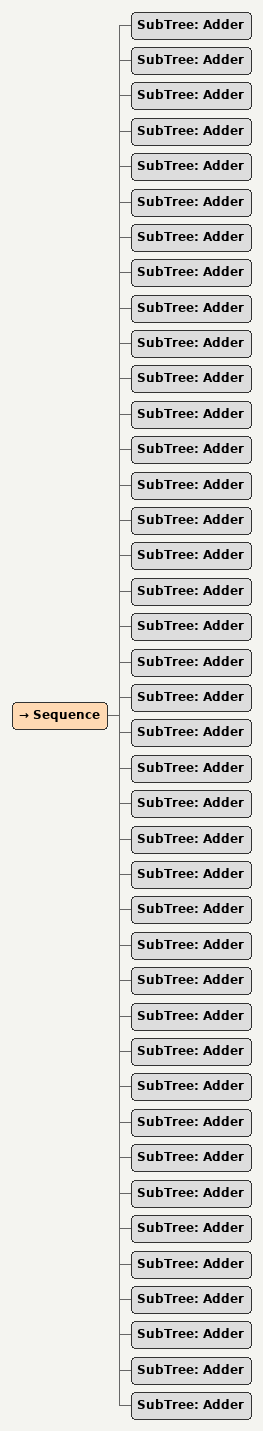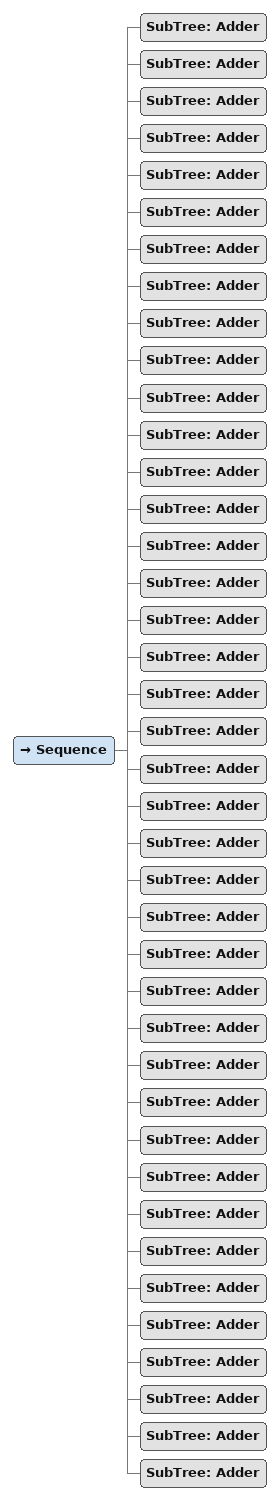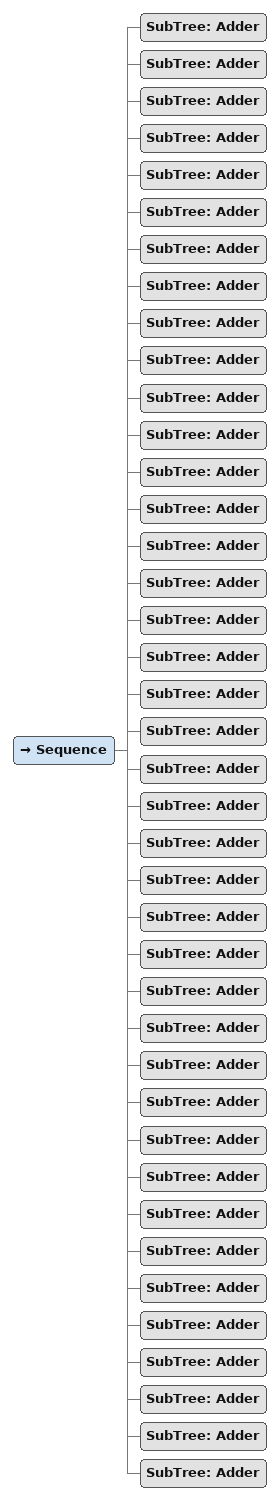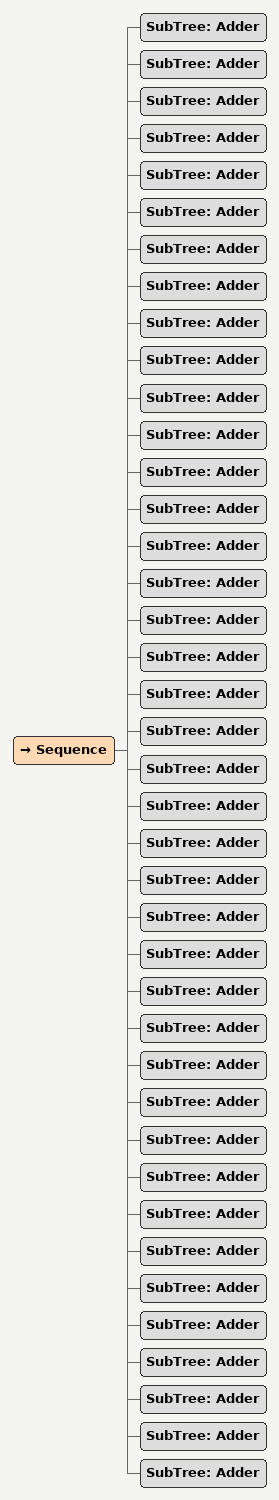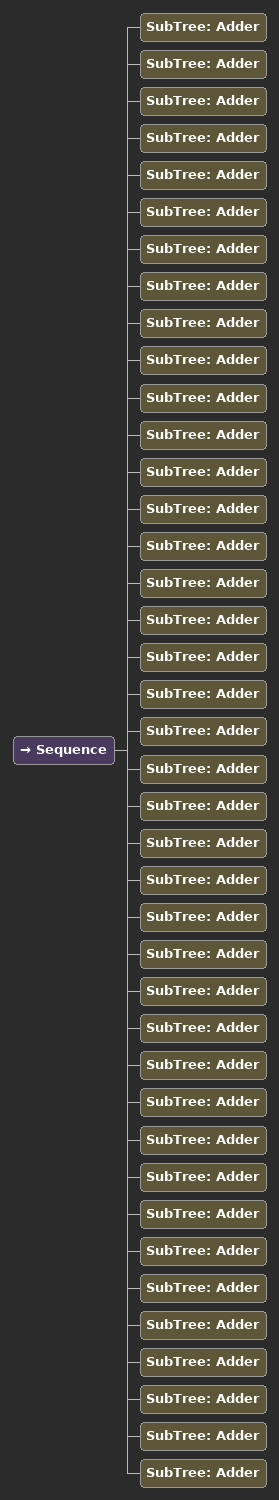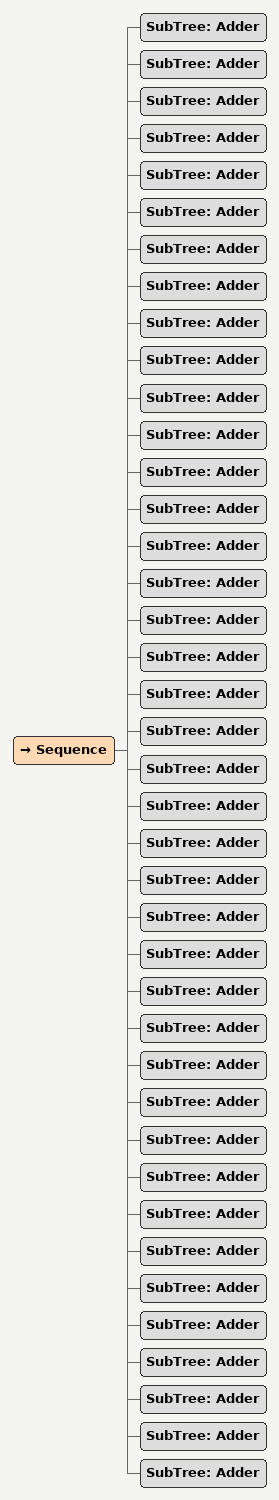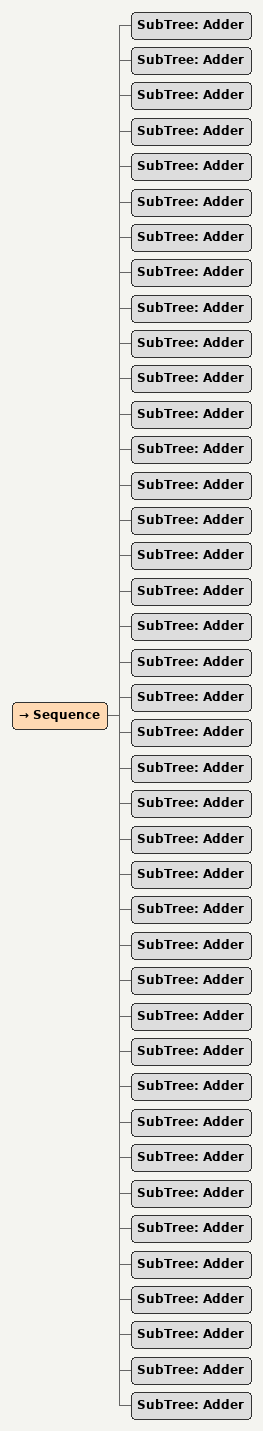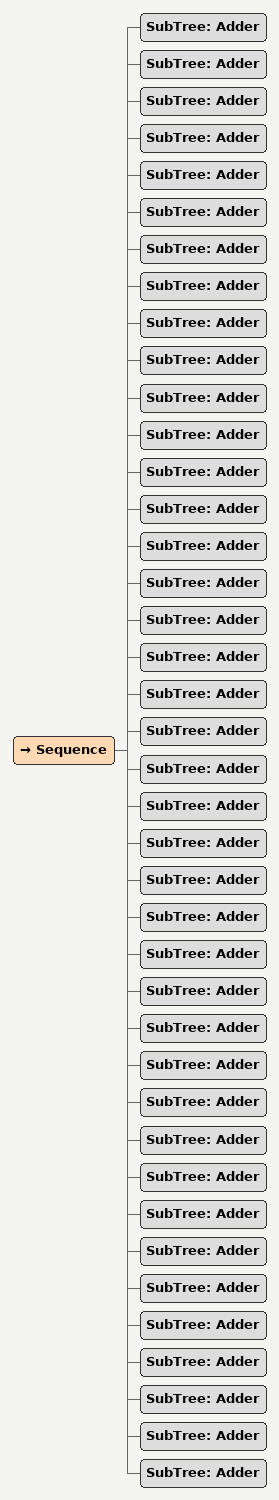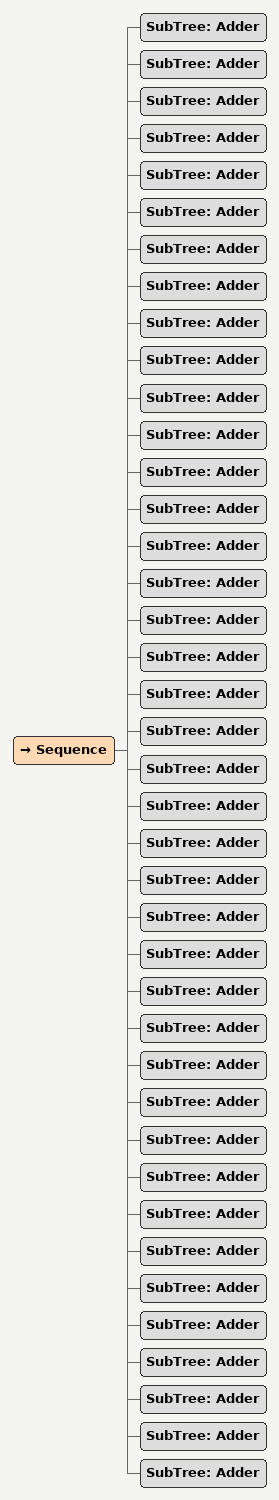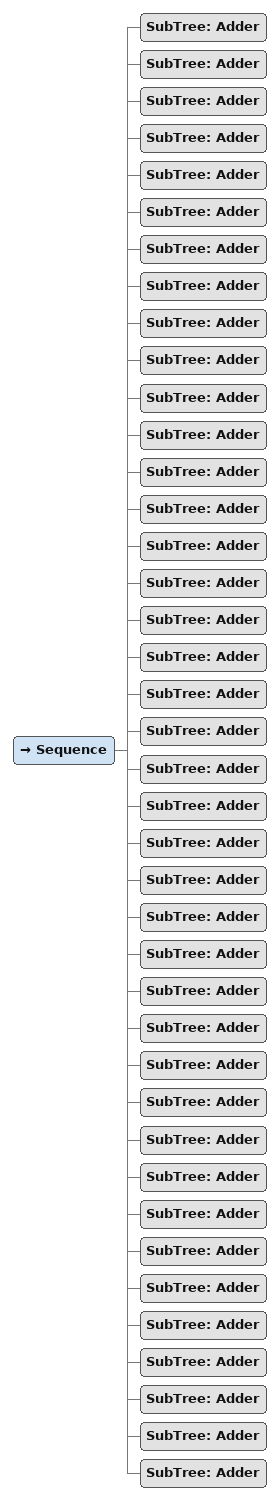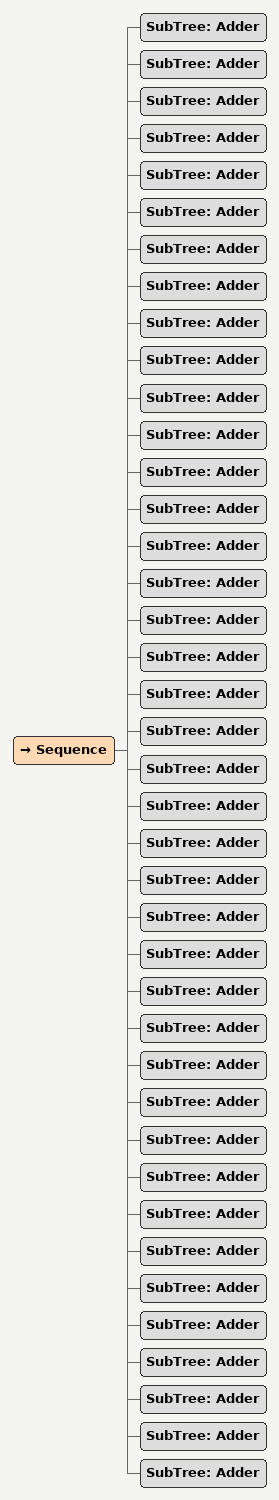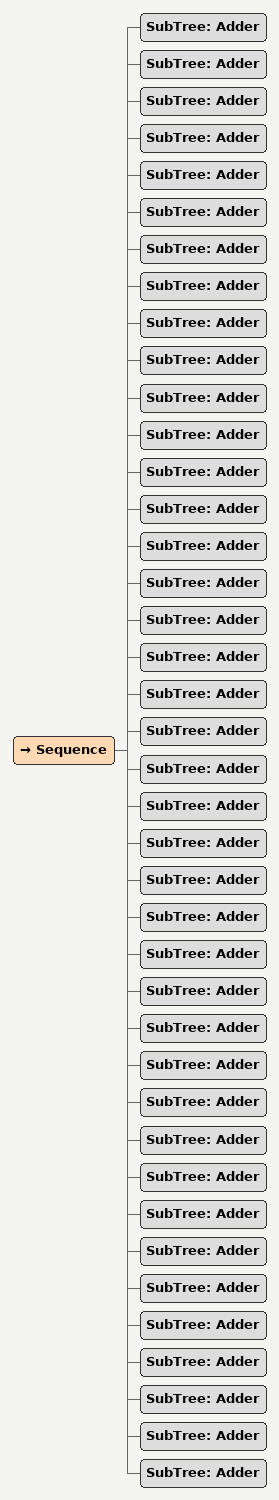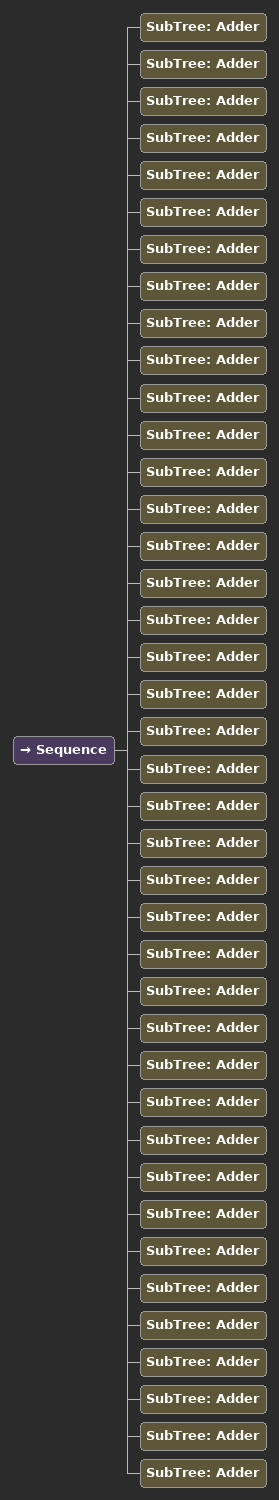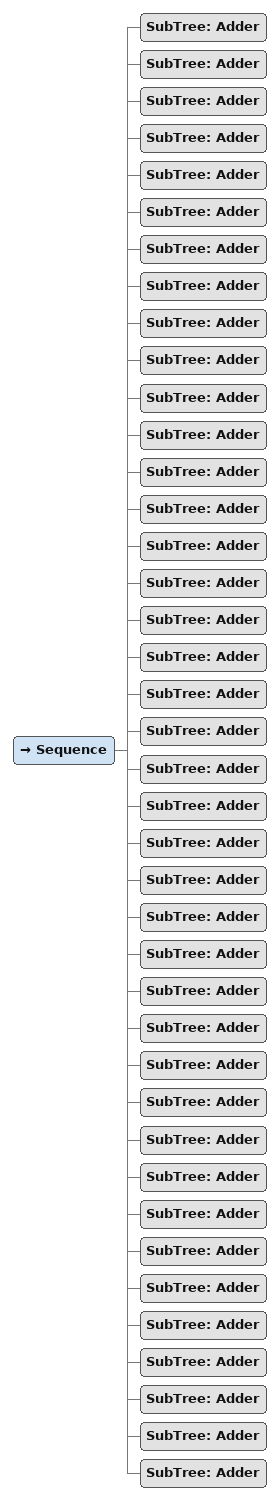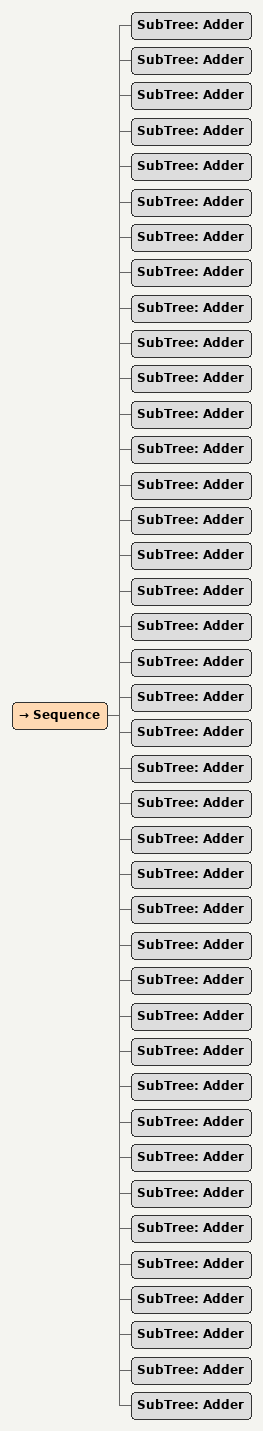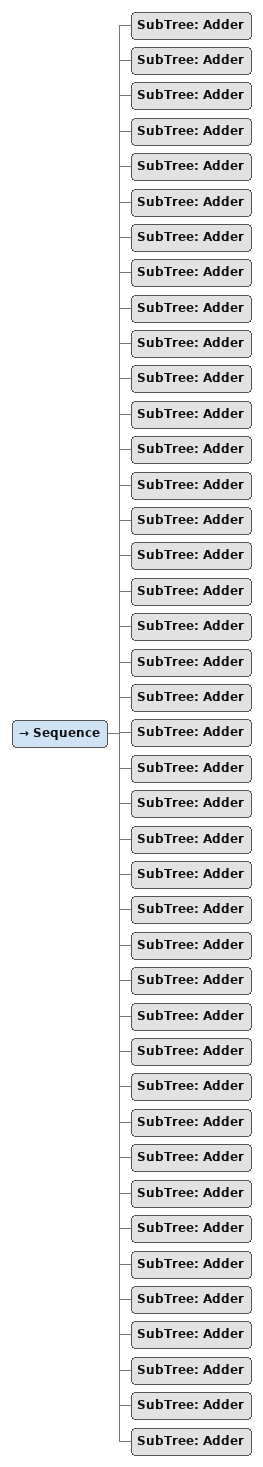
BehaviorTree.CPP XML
<Sequence>
  <SubTree ID="Adder"/>
  <SubTree ID="Adder"/>
  <SubTree ID="Adder"/>
  <SubTree ID="Adder"/>
  <SubTree ID="Adder"/>
  <SubTree ID="Adder"/>
  <SubTree ID="Adder"/>
  <SubTree ID="Adder"/>
  <SubTree ID="Adder"/>
  <SubTree ID="Adder"/>
  <SubTree ID="Adder"/>
  <SubTree ID="Adder"/>
  <SubTree ID="Adder"/>
  <SubTree ID="Adder"/>
  <SubTree ID="Adder"/>
  <SubTree ID="Adder"/>
  <SubTree ID="Adder"/>
  <SubTree ID="Adder"/>
  <SubTree ID="Adder"/>
  <SubTree ID="Adder"/>
  <SubTree ID="Adder"/>
  <SubTree ID="Adder"/>
  <SubTree ID="Adder"/>
  <SubTree ID="Adder"/>
  <SubTree ID="Adder"/>
  <SubTree ID="Adder"/>
  <SubTree ID="Adder"/>
  <SubTree ID="Adder"/>
  <SubTree ID="Adder"/>
  <SubTree ID="Adder"/>
  <SubTree ID="Adder"/>
  <SubTree ID="Adder"/>
  <SubTree ID="Adder"/>
  <SubTree ID="Adder"/>
  <SubTree ID="Adder"/>
  <SubTree ID="Adder"/>
  <SubTree ID="Adder"/>
  <SubTree ID="Adder"/>
  <SubTree ID="Adder"/>
  <SubTree ID="Adder"/>
</Sequence>

<Sequence>
  <SubTree ID="Adder"/>
  <SubTree ID="Adder"/>
  <SubTree ID="Adder"/>
  <SubTree ID="Adder"/>
  <SubTree ID="Adder"/>
  <SubTree ID="Adder"/>
  <SubTree ID="Adder"/>
  <SubTree ID="Adder"/>
  <SubTree ID="Adder"/>
  <SubTree ID="Adder"/>
  <SubTree ID="Adder"/>
  <SubTree ID="Adder"/>
  <SubTree ID="Adder"/>
  <SubTree ID="Adder"/>
  <SubTree ID="Adder"/>
  <SubTree ID="Adder"/>
  <SubTree ID="Adder"/>
  <SubTree ID="Adder"/>
  <SubTree ID="Adder"/>
  <SubTree ID="Adder"/>
  <SubTree ID="Adder"/>
  <SubTree ID="Adder"/>
  <SubTree ID="Adder"/>
  <SubTree ID="Adder"/>
  <SubTree ID="Adder"/>
  <SubTree ID="Adder"/>
  <SubTree ID="Adder"/>
  <SubTree ID="Adder"/>
  <SubTree ID="Adder"/>
  <SubTree ID="Adder"/>
  <SubTree ID="Adder"/>
  <SubTree ID="Adder"/>
  <SubTree ID="Adder"/>
  <SubTree ID="Adder"/>
  <SubTree ID="Adder"/>
  <SubTree ID="Adder"/>
  <SubTree ID="Adder"/>
  <SubTree ID="Adder"/>
  <SubTree ID="Adder"/>
  <SubTree ID="Adder"/>
</Sequence>

<Sequence>
  <SubTree ID="Adder"/>
  <SubTree ID="Adder"/>
  <SubTree ID="Adder"/>
  <SubTree ID="Adder"/>
  <SubTree ID="Adder"/>
  <SubTree ID="Adder"/>
  <SubTree ID="Adder"/>
  <SubTree ID="Adder"/>
  <SubTree ID="Adder"/>
  <SubTree ID="Adder"/>
  <SubTree ID="Adder"/>
  <SubTree ID="Adder"/>
  <SubTree ID="Adder"/>
  <SubTree ID="Adder"/>
  <SubTree ID="Adder"/>
  <SubTree ID="Adder"/>
  <SubTree ID="Adder"/>
  <SubTree ID="Adder"/>
  <SubTree ID="Adder"/>
  <SubTree ID="Adder"/>
  <SubTree ID="Adder"/>
  <SubTree ID="Adder"/>
  <SubTree ID="Adder"/>
  <SubTree ID="Adder"/>
  <SubTree ID="Adder"/>
  <SubTree ID="Adder"/>
  <SubTree ID="Adder"/>
  <SubTree ID="Adder"/>
  <SubTree ID="Adder"/>
  <SubTree ID="Adder"/>
  <SubTree ID="Adder"/>
  <SubTree ID="Adder"/>
  <SubTree ID="Adder"/>
  <SubTree ID="Adder"/>
  <SubTree ID="Adder"/>
  <SubTree ID="Adder"/>
  <SubTree ID="Adder"/>
  <SubTree ID="Adder"/>
  <SubTree ID="Adder"/>
  <SubTree ID="Adder"/>
</Sequence>

<Sequence>
  <SubTree ID="Adder"/>
  <SubTree ID="Adder"/>
  <SubTree ID="Adder"/>
  <SubTree ID="Adder"/>
  <SubTree ID="Adder"/>
  <SubTree ID="Adder"/>
  <SubTree ID="Adder"/>
  <SubTree ID="Adder"/>
  <SubTree ID="Adder"/>
  <SubTree ID="Adder"/>
  <SubTree ID="Adder"/>
  <SubTree ID="Adder"/>
  <SubTree ID="Adder"/>
  <SubTree ID="Adder"/>
  <SubTree ID="Adder"/>
  <SubTree ID="Adder"/>
  <SubTree ID="Adder"/>
  <SubTree ID="Adder"/>
  <SubTree ID="Adder"/>
  <SubTree ID="Adder"/>
  <SubTree ID="Adder"/>
  <SubTree ID="Adder"/>
  <SubTree ID="Adder"/>
  <SubTree ID="Adder"/>
  <SubTree ID="Adder"/>
  <SubTree ID="Adder"/>
  <SubTree ID="Adder"/>
  <SubTree ID="Adder"/>
  <SubTree ID="Adder"/>
  <SubTree ID="Adder"/>
  <SubTree ID="Adder"/>
  <SubTree ID="Adder"/>
  <SubTree ID="Adder"/>
  <SubTree ID="Adder"/>
  <SubTree ID="Adder"/>
  <SubTree ID="Adder"/>
  <SubTree ID="Adder"/>
  <SubTree ID="Adder"/>
  <SubTree ID="Adder"/>
  <SubTree ID="Adder"/>
</Sequence>

<Sequence>
  <SubTree ID="Adder"/>
  <SubTree ID="Adder"/>
  <SubTree ID="Adder"/>
  <SubTree ID="Adder"/>
  <SubTree ID="Adder"/>
  <SubTree ID="Adder"/>
  <SubTree ID="Adder"/>
  <SubTree ID="Adder"/>
  <SubTree ID="Adder"/>
  <SubTree ID="Adder"/>
  <SubTree ID="Adder"/>
  <SubTree ID="Adder"/>
  <SubTree ID="Adder"/>
  <SubTree ID="Adder"/>
  <SubTree ID="Adder"/>
  <SubTree ID="Adder"/>
  <SubTree ID="Adder"/>
  <SubTree ID="Adder"/>
  <SubTree ID="Adder"/>
  <SubTree ID="Adder"/>
  <SubTree ID="Adder"/>
  <SubTree ID="Adder"/>
  <SubTree ID="Adder"/>
  <SubTree ID="Adder"/>
  <SubTree ID="Adder"/>
  <SubTree ID="Adder"/>
  <SubTree ID="Adder"/>
  <SubTree ID="Adder"/>
  <SubTree ID="Adder"/>
  <SubTree ID="Adder"/>
  <SubTree ID="Adder"/>
  <SubTree ID="Adder"/>
  <SubTree ID="Adder"/>
  <SubTree ID="Adder"/>
  <SubTree ID="Adder"/>
  <SubTree ID="Adder"/>
  <SubTree ID="Adder"/>
  <SubTree ID="Adder"/>
  <SubTree ID="Adder"/>
  <SubTree ID="Adder"/>
</Sequence>

<Sequence>
  <SubTree ID="Adder"/>
  <SubTree ID="Adder"/>
  <SubTree ID="Adder"/>
  <SubTree ID="Adder"/>
  <SubTree ID="Adder"/>
  <SubTree ID="Adder"/>
  <SubTree ID="Adder"/>
  <SubTree ID="Adder"/>
  <SubTree ID="Adder"/>
  <SubTree ID="Adder"/>
  <SubTree ID="Adder"/>
  <SubTree ID="Adder"/>
  <SubTree ID="Adder"/>
  <SubTree ID="Adder"/>
  <SubTree ID="Adder"/>
  <SubTree ID="Adder"/>
  <SubTree ID="Adder"/>
  <SubTree ID="Adder"/>
  <SubTree ID="Adder"/>
  <SubTree ID="Adder"/>
  <SubTree ID="Adder"/>
  <SubTree ID="Adder"/>
  <SubTree ID="Adder"/>
  <SubTree ID="Adder"/>
  <SubTree ID="Adder"/>
  <SubTree ID="Adder"/>
  <SubTree ID="Adder"/>
  <SubTree ID="Adder"/>
  <SubTree ID="Adder"/>
  <SubTree ID="Adder"/>
  <SubTree ID="Adder"/>
  <SubTree ID="Adder"/>
  <SubTree ID="Adder"/>
  <SubTree ID="Adder"/>
  <SubTree ID="Adder"/>
  <SubTree ID="Adder"/>
  <SubTree ID="Adder"/>
  <SubTree ID="Adder"/>
  <SubTree ID="Adder"/>
  <SubTree ID="Adder"/>
</Sequence>

<Sequence>
  <SubTree ID="Adder"/>
  <SubTree ID="Adder"/>
  <SubTree ID="Adder"/>
  <SubTree ID="Adder"/>
  <SubTree ID="Adder"/>
  <SubTree ID="Adder"/>
  <SubTree ID="Adder"/>
  <SubTree ID="Adder"/>
  <SubTree ID="Adder"/>
  <SubTree ID="Adder"/>
  <SubTree ID="Adder"/>
  <SubTree ID="Adder"/>
  <SubTree ID="Adder"/>
  <SubTree ID="Adder"/>
  <SubTree ID="Adder"/>
  <SubTree ID="Adder"/>
  <SubTree ID="Adder"/>
  <SubTree ID="Adder"/>
  <SubTree ID="Adder"/>
  <SubTree ID="Adder"/>
  <SubTree ID="Adder"/>
  <SubTree ID="Adder"/>
  <SubTree ID="Adder"/>
  <SubTree ID="Adder"/>
  <SubTree ID="Adder"/>
  <SubTree ID="Adder"/>
  <SubTree ID="Adder"/>
  <SubTree ID="Adder"/>
  <SubTree ID="Adder"/>
  <SubTree ID="Adder"/>
  <SubTree ID="Adder"/>
  <SubTree ID="Adder"/>
  <SubTree ID="Adder"/>
  <SubTree ID="Adder"/>
  <SubTree ID="Adder"/>
  <SubTree ID="Adder"/>
  <SubTree ID="Adder"/>
  <SubTree ID="Adder"/>
  <SubTree ID="Adder"/>
  <SubTree ID="Adder"/>
</Sequence>

<Sequence>
  <SubTree ID="Adder"/>
  <SubTree ID="Adder"/>
  <SubTree ID="Adder"/>
  <SubTree ID="Adder"/>
  <SubTree ID="Adder"/>
  <SubTree ID="Adder"/>
  <SubTree ID="Adder"/>
  <SubTree ID="Adder"/>
  <SubTree ID="Adder"/>
  <SubTree ID="Adder"/>
  <SubTree ID="Adder"/>
  <SubTree ID="Adder"/>
  <SubTree ID="Adder"/>
  <SubTree ID="Adder"/>
  <SubTree ID="Adder"/>
  <SubTree ID="Adder"/>
  <SubTree ID="Adder"/>
  <SubTree ID="Adder"/>
  <SubTree ID="Adder"/>
  <SubTree ID="Adder"/>
  <SubTree ID="Adder"/>
  <SubTree ID="Adder"/>
  <SubTree ID="Adder"/>
  <SubTree ID="Adder"/>
  <SubTree ID="Adder"/>
  <SubTree ID="Adder"/>
  <SubTree ID="Adder"/>
  <SubTree ID="Adder"/>
  <SubTree ID="Adder"/>
  <SubTree ID="Adder"/>
  <SubTree ID="Adder"/>
  <SubTree ID="Adder"/>
  <SubTree ID="Adder"/>
  <SubTree ID="Adder"/>
  <SubTree ID="Adder"/>
  <SubTree ID="Adder"/>
  <SubTree ID="Adder"/>
  <SubTree ID="Adder"/>
  <SubTree ID="Adder"/>
  <SubTree ID="Adder"/>
</Sequence>

<Sequence>
  <SubTree ID="Adder"/>
  <SubTree ID="Adder"/>
  <SubTree ID="Adder"/>
  <SubTree ID="Adder"/>
  <SubTree ID="Adder"/>
  <SubTree ID="Adder"/>
  <SubTree ID="Adder"/>
  <SubTree ID="Adder"/>
  <SubTree ID="Adder"/>
  <SubTree ID="Adder"/>
  <SubTree ID="Adder"/>
  <SubTree ID="Adder"/>
  <SubTree ID="Adder"/>
  <SubTree ID="Adder"/>
  <SubTree ID="Adder"/>
  <SubTree ID="Adder"/>
  <SubTree ID="Adder"/>
  <SubTree ID="Adder"/>
  <SubTree ID="Adder"/>
  <SubTree ID="Adder"/>
  <SubTree ID="Adder"/>
  <SubTree ID="Adder"/>
  <SubTree ID="Adder"/>
  <SubTree ID="Adder"/>
  <SubTree ID="Adder"/>
  <SubTree ID="Adder"/>
  <SubTree ID="Adder"/>
  <SubTree ID="Adder"/>
  <SubTree ID="Adder"/>
  <SubTree ID="Adder"/>
  <SubTree ID="Adder"/>
  <SubTree ID="Adder"/>
  <SubTree ID="Adder"/>
  <SubTree ID="Adder"/>
  <SubTree ID="Adder"/>
  <SubTree ID="Adder"/>
  <SubTree ID="Adder"/>
  <SubTree ID="Adder"/>
  <SubTree ID="Adder"/>
  <SubTree ID="Adder"/>
</Sequence>

<Sequence>
  <SubTree ID="Adder"/>
  <SubTree ID="Adder"/>
  <SubTree ID="Adder"/>
  <SubTree ID="Adder"/>
  <SubTree ID="Adder"/>
  <SubTree ID="Adder"/>
  <SubTree ID="Adder"/>
  <SubTree ID="Adder"/>
  <SubTree ID="Adder"/>
  <SubTree ID="Adder"/>
  <SubTree ID="Adder"/>
  <SubTree ID="Adder"/>
  <SubTree ID="Adder"/>
  <SubTree ID="Adder"/>
  <SubTree ID="Adder"/>
  <SubTree ID="Adder"/>
  <SubTree ID="Adder"/>
  <SubTree ID="Adder"/>
  <SubTree ID="Adder"/>
  <SubTree ID="Adder"/>
  <SubTree ID="Adder"/>
  <SubTree ID="Adder"/>
  <SubTree ID="Adder"/>
  <SubTree ID="Adder"/>
  <SubTree ID="Adder"/>
  <SubTree ID="Adder"/>
  <SubTree ID="Adder"/>
  <SubTree ID="Adder"/>
  <SubTree ID="Adder"/>
  <SubTree ID="Adder"/>
  <SubTree ID="Adder"/>
  <SubTree ID="Adder"/>
  <SubTree ID="Adder"/>
  <SubTree ID="Adder"/>
  <SubTree ID="Adder"/>
  <SubTree ID="Adder"/>
  <SubTree ID="Adder"/>
  <SubTree ID="Adder"/>
  <SubTree ID="Adder"/>
  <SubTree ID="Adder"/>
</Sequence>

<Sequence>
  <SubTree ID="Adder"/>
  <SubTree ID="Adder"/>
  <SubTree ID="Adder"/>
  <SubTree ID="Adder"/>
  <SubTree ID="Adder"/>
  <SubTree ID="Adder"/>
  <SubTree ID="Adder"/>
  <SubTree ID="Adder"/>
  <SubTree ID="Adder"/>
  <SubTree ID="Adder"/>
  <SubTree ID="Adder"/>
  <SubTree ID="Adder"/>
  <SubTree ID="Adder"/>
  <SubTree ID="Adder"/>
  <SubTree ID="Adder"/>
  <SubTree ID="Adder"/>
  <SubTree ID="Adder"/>
  <SubTree ID="Adder"/>
  <SubTree ID="Adder"/>
  <SubTree ID="Adder"/>
  <SubTree ID="Adder"/>
  <SubTree ID="Adder"/>
  <SubTree ID="Adder"/>
  <SubTree ID="Adder"/>
  <SubTree ID="Adder"/>
  <SubTree ID="Adder"/>
  <SubTree ID="Adder"/>
  <SubTree ID="Adder"/>
  <SubTree ID="Adder"/>
  <SubTree ID="Adder"/>
  <SubTree ID="Adder"/>
  <SubTree ID="Adder"/>
  <SubTree ID="Adder"/>
  <SubTree ID="Adder"/>
  <SubTree ID="Adder"/>
  <SubTree ID="Adder"/>
  <SubTree ID="Adder"/>
  <SubTree ID="Adder"/>
  <SubTree ID="Adder"/>
  <SubTree ID="Adder"/>
</Sequence>

<Sequence>
  <SubTree ID="Adder"/>
  <SubTree ID="Adder"/>
  <SubTree ID="Adder"/>
  <SubTree ID="Adder"/>
  <SubTree ID="Adder"/>
  <SubTree ID="Adder"/>
  <SubTree ID="Adder"/>
  <SubTree ID="Adder"/>
  <SubTree ID="Adder"/>
  <SubTree ID="Adder"/>
  <SubTree ID="Adder"/>
  <SubTree ID="Adder"/>
  <SubTree ID="Adder"/>
  <SubTree ID="Adder"/>
  <SubTree ID="Adder"/>
  <SubTree ID="Adder"/>
  <SubTree ID="Adder"/>
  <SubTree ID="Adder"/>
  <SubTree ID="Adder"/>
  <SubTree ID="Adder"/>
  <SubTree ID="Adder"/>
  <SubTree ID="Adder"/>
  <SubTree ID="Adder"/>
  <SubTree ID="Adder"/>
  <SubTree ID="Adder"/>
  <SubTree ID="Adder"/>
  <SubTree ID="Adder"/>
  <SubTree ID="Adder"/>
  <SubTree ID="Adder"/>
  <SubTree ID="Adder"/>
  <SubTree ID="Adder"/>
  <SubTree ID="Adder"/>
  <SubTree ID="Adder"/>
  <SubTree ID="Adder"/>
  <SubTree ID="Adder"/>
  <SubTree ID="Adder"/>
  <SubTree ID="Adder"/>
  <SubTree ID="Adder"/>
  <SubTree ID="Adder"/>
  <SubTree ID="Adder"/>
</Sequence>

<Sequence>
  <SubTree ID="Adder"/>
  <SubTree ID="Adder"/>
  <SubTree ID="Adder"/>
  <SubTree ID="Adder"/>
  <SubTree ID="Adder"/>
  <SubTree ID="Adder"/>
  <SubTree ID="Adder"/>
  <SubTree ID="Adder"/>
  <SubTree ID="Adder"/>
  <SubTree ID="Adder"/>
  <SubTree ID="Adder"/>
  <SubTree ID="Adder"/>
  <SubTree ID="Adder"/>
  <SubTree ID="Adder"/>
  <SubTree ID="Adder"/>
  <SubTree ID="Adder"/>
  <SubTree ID="Adder"/>
  <SubTree ID="Adder"/>
  <SubTree ID="Adder"/>
  <SubTree ID="Adder"/>
  <SubTree ID="Adder"/>
  <SubTree ID="Adder"/>
  <SubTree ID="Adder"/>
  <SubTree ID="Adder"/>
  <SubTree ID="Adder"/>
  <SubTree ID="Adder"/>
  <SubTree ID="Adder"/>
  <SubTree ID="Adder"/>
  <SubTree ID="Adder"/>
  <SubTree ID="Adder"/>
  <SubTree ID="Adder"/>
  <SubTree ID="Adder"/>
  <SubTree ID="Adder"/>
  <SubTree ID="Adder"/>
  <SubTree ID="Adder"/>
  <SubTree ID="Adder"/>
  <SubTree ID="Adder"/>
  <SubTree ID="Adder"/>
  <SubTree ID="Adder"/>
  <SubTree ID="Adder"/>
</Sequence>

<Sequence>
  <SubTree ID="Adder"/>
  <SubTree ID="Adder"/>
  <SubTree ID="Adder"/>
  <SubTree ID="Adder"/>
  <SubTree ID="Adder"/>
  <SubTree ID="Adder"/>
  <SubTree ID="Adder"/>
  <SubTree ID="Adder"/>
  <SubTree ID="Adder"/>
  <SubTree ID="Adder"/>
  <SubTree ID="Adder"/>
  <SubTree ID="Adder"/>
  <SubTree ID="Adder"/>
  <SubTree ID="Adder"/>
  <SubTree ID="Adder"/>
  <SubTree ID="Adder"/>
  <SubTree ID="Adder"/>
  <SubTree ID="Adder"/>
  <SubTree ID="Adder"/>
  <SubTree ID="Adder"/>
  <SubTree ID="Adder"/>
  <SubTree ID="Adder"/>
  <SubTree ID="Adder"/>
  <SubTree ID="Adder"/>
  <SubTree ID="Adder"/>
  <SubTree ID="Adder"/>
  <SubTree ID="Adder"/>
  <SubTree ID="Adder"/>
  <SubTree ID="Adder"/>
  <SubTree ID="Adder"/>
  <SubTree ID="Adder"/>
  <SubTree ID="Adder"/>
  <SubTree ID="Adder"/>
  <SubTree ID="Adder"/>
  <SubTree ID="Adder"/>
  <SubTree ID="Adder"/>
  <SubTree ID="Adder"/>
  <SubTree ID="Adder"/>
  <SubTree ID="Adder"/>
  <SubTree ID="Adder"/>
</Sequence>

<Sequence>
  <SubTree ID="Adder"/>
  <SubTree ID="Adder"/>
  <SubTree ID="Adder"/>
  <SubTree ID="Adder"/>
  <SubTree ID="Adder"/>
  <SubTree ID="Adder"/>
  <SubTree ID="Adder"/>
  <SubTree ID="Adder"/>
  <SubTree ID="Adder"/>
  <SubTree ID="Adder"/>
  <SubTree ID="Adder"/>
  <SubTree ID="Adder"/>
  <SubTree ID="Adder"/>
  <SubTree ID="Adder"/>
  <SubTree ID="Adder"/>
  <SubTree ID="Adder"/>
  <SubTree ID="Adder"/>
  <SubTree ID="Adder"/>
  <SubTree ID="Adder"/>
  <SubTree ID="Adder"/>
  <SubTree ID="Adder"/>
  <SubTree ID="Adder"/>
  <SubTree ID="Adder"/>
  <SubTree ID="Adder"/>
  <SubTree ID="Adder"/>
  <SubTree ID="Adder"/>
  <SubTree ID="Adder"/>
  <SubTree ID="Adder"/>
  <SubTree ID="Adder"/>
  <SubTree ID="Adder"/>
  <SubTree ID="Adder"/>
  <SubTree ID="Adder"/>
  <SubTree ID="Adder"/>
  <SubTree ID="Adder"/>
  <SubTree ID="Adder"/>
  <SubTree ID="Adder"/>
  <SubTree ID="Adder"/>
  <SubTree ID="Adder"/>
  <SubTree ID="Adder"/>
  <SubTree ID="Adder"/>
</Sequence>

<Sequence>
  <SubTree ID="Adder"/>
  <SubTree ID="Adder"/>
  <SubTree ID="Adder"/>
  <SubTree ID="Adder"/>
  <SubTree ID="Adder"/>
  <SubTree ID="Adder"/>
  <SubTree ID="Adder"/>
  <SubTree ID="Adder"/>
  <SubTree ID="Adder"/>
  <SubTree ID="Adder"/>
  <SubTree ID="Adder"/>
  <SubTree ID="Adder"/>
  <SubTree ID="Adder"/>
  <SubTree ID="Adder"/>
  <SubTree ID="Adder"/>
  <SubTree ID="Adder"/>
  <SubTree ID="Adder"/>
  <SubTree ID="Adder"/>
  <SubTree ID="Adder"/>
  <SubTree ID="Adder"/>
  <SubTree ID="Adder"/>
  <SubTree ID="Adder"/>
  <SubTree ID="Adder"/>
  <SubTree ID="Adder"/>
  <SubTree ID="Adder"/>
  <SubTree ID="Adder"/>
  <SubTree ID="Adder"/>
  <SubTree ID="Adder"/>
  <SubTree ID="Adder"/>
  <SubTree ID="Adder"/>
  <SubTree ID="Adder"/>
  <SubTree ID="Adder"/>
  <SubTree ID="Adder"/>
  <SubTree ID="Adder"/>
  <SubTree ID="Adder"/>
  <SubTree ID="Adder"/>
  <SubTree ID="Adder"/>
  <SubTree ID="Adder"/>
  <SubTree ID="Adder"/>
  <SubTree ID="Adder"/>
  <SubTree ID="Adder"/>
</Sequence>
